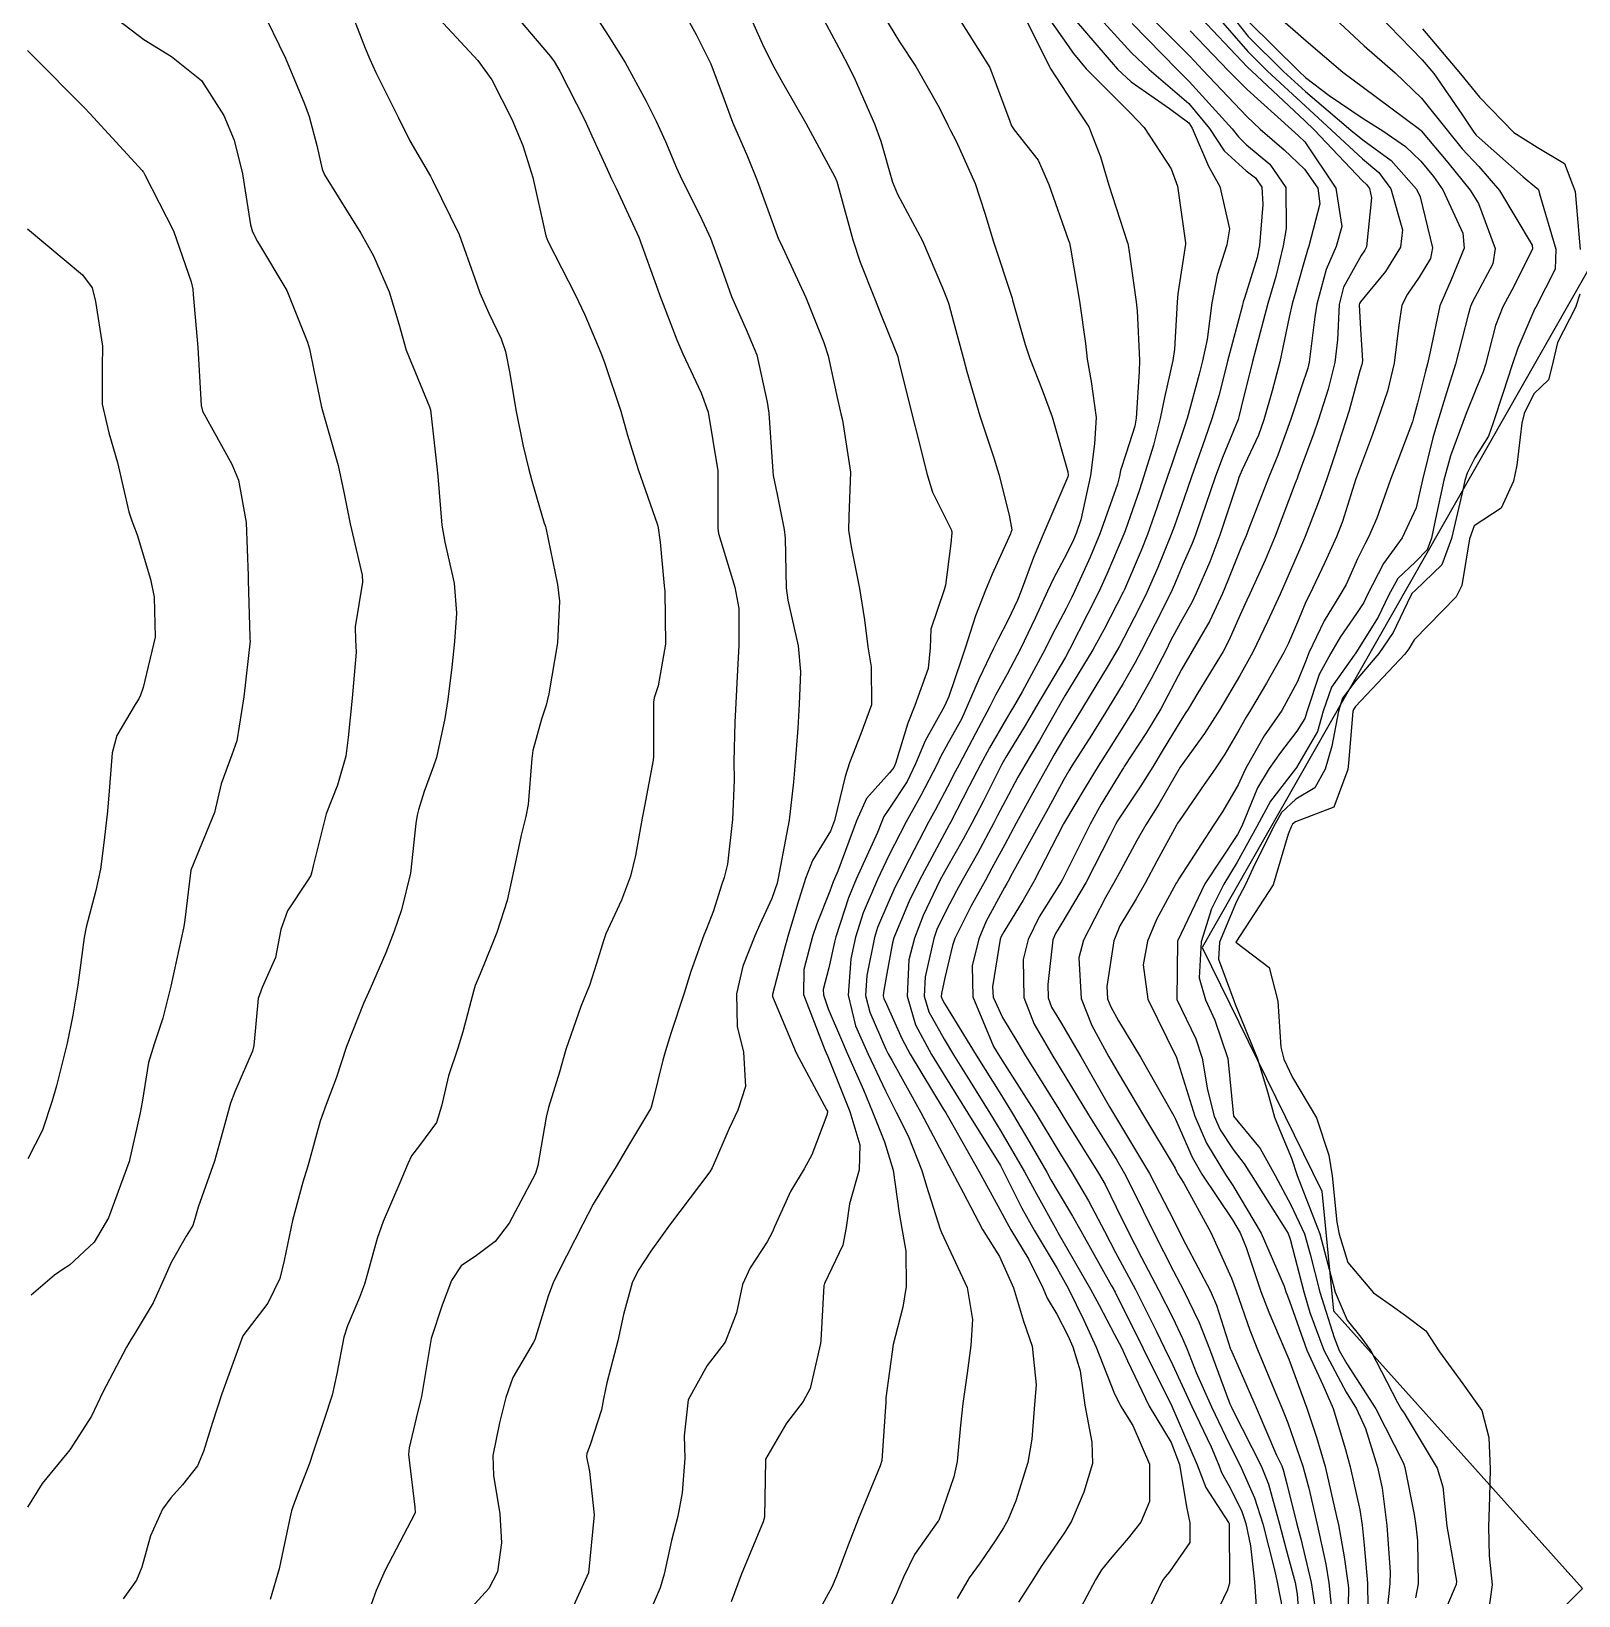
# Model space of a CAD drawing. Header units: metres. Extents: x 318500 to 325275, y 7408834 to 7428799.
# Drawn here: x 323583 to 323636.2, y 7420084 to 7420137.9 of the extents above; entities that cross this region are included whole.
import ezdxf

# ---------------------------------------------------------------- set-up
doc = ezdxf.new("R2010")
doc.units = ezdxf.units.M
doc.header["$MEASUREMENT"] = 0
for name, color, linetype in [('Curvas de Nivel 1m', 11, 'Continuous'), ('Curvas de Nivel 5m', 15, 'Continuous'), ('Edificações', 30, 'Continuous'), ('Vias Primárias', 230, 'Continuous')]:
    doc.layers.add(name, color=color, linetype=linetype)

msp = doc.modelspace()

# ---------------------------------------------------------------- linework, layer by layer
at = {"layer": 'Curvas de Nivel 1m', "flags": 128}
for points, elevation in [([(323584.98, 7420139.049), (323586.859, 7420137.598), (323587.812, 7420137.016), (323588.838, 7420136.187), (323589.615, 7420134.988), (323589.962, 7420134.133), (323590.254, 7420132.978), (323590.525, 7420131.222), (323590.596, 7420130.973), (323590.765, 7420130.65), (323591.778, 7420128.96), (323592.495, 7420127.18), (323592.555, 7420126.952), (323592.709, 7420126.217), (323592.974, 7420124.946), (323593.089, 7420124.538), (323593.552, 7420122.937), (323593.739, 7420122.022), (323593.964, 7420120.93), (323594.377, 7420119.16), (323594.385, 7420118.923), (323594.129, 7420117.385), (323594.148, 7420116.926), (323594.161, 7420116.511), (323594.03, 7420114.928), (323593.894, 7420113.575), (323593.812, 7420112.931), (323593.524, 7420111.925), (323593.129, 7420110.941), (323592.684, 7420109.149), (323592.643, 7420108.948), (323592.6, 7420108.826), (323592.475, 7420108.62), (323591.808, 7420107.608), (323591.578, 7420106.959), (323591.395, 7420106.001), (323590.931, 7420104.965), (323590.797, 7420104.585), (323590.641, 7420102.968), (323590.593, 7420102.771), (323590.39, 7420102.301), (323589.984, 7420101.368), (323589.84, 7420100.978), (323589.519, 7420099.816), (323589.289, 7420098.986), (323588.729, 7420097.399), (323588.616, 7420096.996), (323588.543, 7420096.77), (323588.311, 7420096.41), (323587.8, 7420095.503), (323587.583, 7420095.007), (323587.176, 7420094.111), (323586.527, 7420093.017), (323586.421, 7420092.856), (323586.256, 7420092.585), (323585.448, 7420091.032), (323585.059, 7420090.206), (323584.309, 7420089.049), (323584.267, 7420088.992), (323584.208, 7420088.92), (323583.362, 7420087.893), (323582.855, 7420087.07)], 758), ([(323590.876, 7420138.727), (323591.729, 7420136.961), (323592.392, 7420135.389), (323592.548, 7420134.953), (323592.81, 7420133.952), (323592.993, 7420133.138), (323593.073, 7420132.946), (323593.545, 7420132.182), (323594.326, 7420130.927), (323594.758, 7420130.15), (323595.305, 7420128.912), (323595.632, 7420127.809), (323595.891, 7420126.902), (323596.691, 7420124.952), (323596.716, 7420124.89), (323596.728, 7420124.851), (323596.942, 7420122.887), (323596.977, 7420122.567), (323597.12, 7420120.885), (323597.215, 7420120.3), (323597.534, 7420118.881), (323597.622, 7420117.852), (323597.547, 7420116.88), (323597.462, 7420115.99), (323597.324, 7420114.882), (323597.214, 7420114.22), (323596.932, 7420112.886), (323596.833, 7420112.579), (323596.512, 7420111.716), (323596.311, 7420111.085), (323596.261, 7420110.894), (323596.216, 7420110.613), (323596.032, 7420108.897), (323595.721, 7420107.641), (323595.474, 7420106.905), (323595.185, 7420106.163), (323594.645, 7420104.917), (323594.415, 7420104.413), (323593.829, 7420102.929), (323593.475, 7420101.842), (323593.134, 7420100.932), (323592.932, 7420100.364), (323592.542, 7420098.938), (323592.493, 7420098.784), (323592.333, 7420098.264), (323591.969, 7420096.945), (323591.683, 7420095.565), (323591.541, 7420094.951), (323591.131, 7420094.103), (323590.26, 7420092.97), (323589.542, 7420090.98), (323589.217, 7420089.993), (323588.916, 7420088.989), (323588.701, 7420088.494), (323588.193, 7420087.839), (323587.788, 7420087.402), (323587.502, 7420087.007), (323587.088, 7420086.094), (323586.788, 7420085.014), (323586.605, 7420084.563), (323586.143, 7420083.917)], 757), ([(323593.847, 7420138.935), (323594.476, 7420137.305), (323594.634, 7420136.923), (323594.843, 7420136.467), (323595.624, 7420134.908), (323596.018, 7420134.108), (323596.72, 7420132.891), (323596.798, 7420132.76), (323597.709, 7420130.881), (323598.253, 7420129.37), (323598.421, 7420128.873), (323598.733, 7420128.175), (323599.155, 7420127.295), (323599.304, 7420126.861), (323599.461, 7420126.106), (323599.667, 7420124.855), (323599.917, 7420123.605), (323600.099, 7420122.848), (323600.213, 7420122.404), (323600.641, 7420120.948), (323600.673, 7420120.872), (323600.681, 7420120.839), (323600.695, 7420120.784), (323601.099, 7420118.833), (323601.165, 7420118.268), (323601.095, 7420116.832), (323600.797, 7420115.071), (323600.745, 7420114.837), (323600.707, 7420114.689), (323600.55, 7420114.2), (323600.25, 7420113.128), (323600.209, 7420112.845), (323600.086, 7420111.267), (323600.011, 7420110.847), (323599.849, 7420110.205), (323599.558, 7420108.854), (323599.36, 7420107.963), (323599.013, 7420106.862), (323598.85, 7420106.458), (323598.429, 7420105.441), (323598.264, 7420105.03), (323598.211, 7420104.872), (323597.84, 7420103.441), (323597.671, 7420102.877), (323597.341, 7420101.925), (323597.1, 7420100.883), (323596.929, 7420100.317), (323596.35, 7420099.531), (323596.07, 7420099.168), (323595.942, 7420098.896), (323595.671, 7420098.238), (323595.097, 7420096.908), (323594.894, 7420096.329), (323594.504, 7420094.917), (323594.451, 7420094.754), (323594.281, 7420094.29), (323593.872, 7420093.317), (323593.742, 7420092.925), (323593.506, 7420091.668), (323593.345, 7420090.929), (323593.066, 7420090.093), (323592.675, 7420088.935), (323592.561, 7420088.58), (323592.19, 7420087.633), (323591.998, 7420087.127), (323591.943, 7420086.944), (323591.87, 7420086.637), (323591.51, 7420084.95), (323591.201, 7420083.897)], 756), ([(323599.288, 7420138.864), (323600.853, 7420137.016), (323600.982, 7420136.838), (323601.176, 7420136.504), (323602.033, 7420134.822), (323602.282, 7420134.286), (323602.803, 7420133.139), (323602.956, 7420132.808), (323603.115, 7420132.487), (323603.9, 7420130.799), (323604.55, 7420128.985), (323604.619, 7420128.791), (323604.737, 7420128.486), (323605.208, 7420127.266), (323605.408, 7420126.78), (323606.036, 7420125.434), (323606.277, 7420124.766), (323606.605, 7420122.817), (323606.612, 7420122.761), (323606.614, 7420122.716), (323606.61, 7420120.76), (323606.638, 7420120.597), (323607.199, 7420118.751), (323607.333, 7420118.015), (323607.342, 7420116.749), (323607.274, 7420115.456), (323607.232, 7420114.75), (323607.2, 7420114.101), (323607.17, 7420112.75), (323607.172, 7420112.099), (323607.125, 7420110.751), (323606.944, 7420109.212), (323606.831, 7420108.755), (323606.743, 7420108.489), (323606.463, 7420107.607), (323606.229, 7420106.988), (323606.132, 7420106.765), (323605.687, 7420105.515), (323605.455, 7420104.774), (323605.002, 7420103.377), (323604.81, 7420102.784), (323604.718, 7420102.462), (323604.374, 7420101.065), (323604.321, 7420100.84), (323604.301, 7420100.791), (323603.57, 7420099.58), (323603.111, 7420098.802), (323602.82, 7420098.32), (323602.327, 7420097.506), (323601.965, 7420096.815), (323601.406, 7420095.721), (323600.955, 7420094.83), (323600.772, 7420094.344), (323600.311, 7420092.839), (323600.259, 7420092.736), (323599.559, 7420091.534), (323599.317, 7420090.849), (323599.099, 7420089.979), (323598.868, 7420088.853), (323598.889, 7420088.163), (323599.106, 7420086.851), (323599.167, 7420085.853), (323599.028, 7420084.851), (323598.735, 7420084.271), (323598.141, 7420083.623)], 754), ([(323602.139, 7420138.821), (323602.863, 7420137.697), (323603.421, 7420136.804), (323604.15, 7420135.477), (323604.496, 7420134.793), (323604.813, 7420134.09), (323605.196, 7420133.176), (323605.376, 7420132.781), (323605.997, 7420131.556), (323606.358, 7420130.766), (323606.754, 7420129.697), (323607.086, 7420128.755), (323607.594, 7420127.612), (323607.953, 7420126.742), (323608.318, 7420125.113), (323608.368, 7420124.735), (323608.499, 7420122.896), (323608.505, 7420122.732), (323608.519, 7420122.593), (323608.652, 7420121.938), (323608.897, 7420120.727), (323608.932, 7420120.431), (323608.968, 7420118.726), (323609.028, 7420118.301), (323609.378, 7420116.722), (323609.462, 7420115.83), (323609.42, 7420114.721), (323609.373, 7420113.896), (323609.272, 7420112.723), (323609.215, 7420112.028), (323609.075, 7420110.724), (323608.973, 7420110.248), (323608.69, 7420108.728), (323608.654, 7420108.552), (323608.469, 7420108.023), (323608.064, 7420107.128), (323607.884, 7420106.738), (323607.477, 7420105.702), (323607.259, 7420104.747), (323607.283, 7420103.621), (323607.494, 7420102.744), (323607.566, 7420101.559), (323607.303, 7420100.746), (323607.004, 7420100.107), (323606.417, 7420098.759), (323606.339, 7420098.622), (323604.954, 7420096.78), (323604.683, 7420096.415), (323604.306, 7420095.89), (323603.87, 7420095.221), (323603.671, 7420094.796), (323603.37, 7420093.703), (323603.173, 7420092.801), (323602.797, 7420091.356), (323602.681, 7420090.803), (323602.612, 7420090.427), (323602.216, 7420089.223), (323602.104, 7420088.919), (323602.096, 7420088.812), (323602.202, 7420088.306), (323602.363, 7420086.807), (323602.16, 7420084.81), (323601.533, 7420083.426)], 753), ([(323605.311, 7420138.784), (323605.865, 7420137.775), (323606.379, 7420136.767), (323606.832, 7420135.532), (323607.117, 7420134.756), (323607.632, 7420133.571), (323607.972, 7420132.742), (323608.653, 7420130.851), (323608.706, 7420130.731), (323608.768, 7420130.594), (323609.64, 7420128.721), (323610.266, 7420127.173), (323610.408, 7420126.713), (323610.7, 7420125.383), (323610.848, 7420124.708), (323610.903, 7420124.49), (323611.179, 7420122.702), (323611.126, 7420121.184), (323611.11, 7420120.703), (323611.202, 7420120.131), (323611.496, 7420118.697), (323611.668, 7420117.62), (323611.773, 7420116.692), (323611.888, 7420116.005), (323611.905, 7420114.69), (323611.54, 7420113.7), (323611.148, 7420112.701), (323610.994, 7420112.231), (323610.635, 7420110.708), (323610.496, 7420110.343), (323609.871, 7420109.332), (323609.633, 7420108.718), (323609.355, 7420107.833), (323609.028, 7420106.724), (323608.903, 7420106.265), (323608.498, 7420104.729), (323608.497, 7420104.651), (323609.317, 7420102.721), (323610.371, 7420100.745), (323610.386, 7420100.71), (323610.392, 7420100.688), (323610.368, 7420100.567), (323609.852, 7420099.21), (323609.588, 7420098.718), (323609.116, 7420097.938), (323608.567, 7420096.728), (323608.494, 7420096.552), (323608.312, 7420096.207), (323607.725, 7420095.313), (323607.46, 7420094.742), (323607.261, 7420093.76), (323606.869, 7420092.751), (323606.252, 7420091.952), (323605.592, 7420090.766), (323605.461, 7420089.528), (323605.484, 7420088.767), (323605.39, 7420087.57), (323605.235, 7420086.769), (323605.015, 7420085.928), (323604.769, 7420084.774), (323604.63, 7420084.298), (323604.136, 7420083.15)], 752), ([(323607.571, 7420138.75), (323608.138, 7420137.464), (323608.5, 7420136.735), (323608.841, 7420136.121), (323609.647, 7420134.722), (323610.643, 7420132.87), (323610.713, 7420132.711), (323610.796, 7420132.422), (323611.261, 7420130.703), (323611.519, 7420129.938), (323612.007, 7420128.691), (323612.213, 7420128.166), (323612.722, 7420126.912), (323612.788, 7420126.747), (323612.809, 7420126.679), (323612.838, 7420126.558), (323613.302, 7420124.671), (323613.528, 7420123.816), (323613.809, 7420122.663), (323614.007, 7420122.013), (323614.641, 7420120.736), (323614.673, 7420120.65), (323614.671, 7420120.618), (323614.634, 7420120.25), (323614.45, 7420118.814), (323614.406, 7420118.653), (323613.952, 7420117.297), (323613.92, 7420116.66), (323613.853, 7420115.941), (323613.401, 7420114.667), (323613.156, 7420114.066), (323612.728, 7420112.677), (323612.669, 7420112.536), (323612.525, 7420112.356), (323611.731, 7420111.473), (323611.387, 7420110.697), (323610.751, 7420108.974), (323610.636, 7420108.708), (323610.589, 7420108.598), (323610.474, 7420108.277), (323610.018, 7420107.153), (323609.879, 7420106.716), (323609.572, 7420105.58), (323609.568, 7420104.719), (323610.293, 7420102.819), (323610.349, 7420102.711), (323610.398, 7420102.593), (323611.157, 7420100.698), (323611.5, 7420099.545), (323611.482, 7420098.693), (323611.149, 7420097.518), (323611.029, 7420096.699), (323610.913, 7420096.099), (323610.291, 7420094.772), (323610.271, 7420094.73), (323610.266, 7420094.71), (323610.163, 7420092.81), (323610.151, 7420092.711), (323609.797, 7420091.162), (323609.557, 7420090.717), (323608.98, 7420089.971), (323608.258, 7420088.73), (323608.251, 7420088.688), (323608.223, 7420086.73), (323608.178, 7420086.566), (323607.415, 7420084.741), (323607.073, 7420083.82)], 751), ([(323612.154, 7420138.691), (323612.863, 7420137.524), (323613.426, 7420136.671), (323614.228, 7420135.26), (323614.533, 7420134.654), (323614.627, 7420134.461), (323614.815, 7420134.104), (323615.473, 7420132.643), (323615.805, 7420131.62), (323616.104, 7420130.637), (323616.741, 7420128.691), (323616.761, 7420128.63), (323617.197, 7420127.096), (323617.35, 7420126.621), (323617.78, 7420125.538), (323618.126, 7420124.608), (323618.662, 7420122.722), (323618.669, 7420122.6), (323618.659, 7420122.542), (323617.839, 7420120.612), (323617.476, 7420119.769), (323617.058, 7420118.623), (323616.934, 7420118.296), (323616.595, 7420117.602), (323616.267, 7420116.951), (323616.109, 7420116.635), (323615.608, 7420115.601), (323615.202, 7420114.644), (323614.997, 7420114.202), (323614.541, 7420113.382), (323614.28, 7420112.907), (323614.163, 7420112.656), (323613.606, 7420111.571), (323613.103, 7420110.671), (323612.488, 7420109.489), (323612.114, 7420108.685), (323611.621, 7420107.534), (323611.356, 7420106.696), (323611.188, 7420105.95), (323611.101, 7420104.7), (323611.359, 7420103.646), (323611.776, 7420102.689), (323612.381, 7420101.402), (323612.753, 7420100.674), (323613.165, 7420099.861), (323613.642, 7420098.66), (323613.798, 7420098.122), (323614.271, 7420096.651), (323614.318, 7420096.534), (323615.194, 7420094.641), (323615.377, 7420093.541), (323615.322, 7420092.639), (323615.199, 7420091.692), (323615.044, 7420090.642), (323614.97, 7420089.901), (323614.854, 7420088.644), (323614.734, 7420088.116), (323614.234, 7420086.65), (323614.219, 7420086.621), (323614.189, 7420086.579), (323613.384, 7420085.45), (323613.003, 7420084.667), (323612.754, 7420084.068), (323612.131, 7420082.776)], 749), ([(323617.804, 7420138.616), (323618.858, 7420137.122), (323619.288, 7420136.593), (323620.827, 7420135.048), (323621.294, 7420134.565), (323622.217, 7420133.145), (323622.432, 7420132.554), (323622.718, 7420130.603), (323622.715, 7420130.551), (323622.45, 7420128.847), (323622.425, 7420128.553), (323622.339, 7420126.939), (323622.28, 7420126.554), (323621.985, 7420125.273), (323621.843, 7420124.558), (323621.607, 7420123.63), (323621.284, 7420122.564), (323621.129, 7420122.092), (323620.641, 7420120.689), (323620.594, 7420120.571), (323620.007, 7420119.191), (323619.724, 7420118.583), (323619.353, 7420117.834), (323618.722, 7420116.598), (323618.577, 7420116.337), (323617.565, 7420114.615), (323617.191, 7420113.98), (323616.534, 7420112.897), (323616.434, 7420112.728), (323616.382, 7420112.631), (323615.757, 7420111.392), (323615.371, 7420110.641), (323615.064, 7420110.074), (323614.484, 7420109.066), (323614.26, 7420108.653), (323613.68, 7420107.443), (323613.381, 7420106.666), (323613.192, 7420105.916), (323613.13, 7420104.669), (323613.419, 7420103.674), (323613.975, 7420102.656), (323614.39, 7420101.974), (323615.218, 7420100.642), (323616.343, 7420098.833), (323616.453, 7420098.628), (323617.082, 7420097.373), (323617.503, 7420096.612), (323618.3, 7420095.292), (323618.686, 7420094.594), (323619.211, 7420093.518), (323619.643, 7420092.579), (323620.247, 7420091.038), (323620.479, 7420090.568), (323620.904, 7420089.889), (323621.476, 7420088.557), (323621.479, 7420087.276), (323621.177, 7420086.56), (323620.736, 7420086.01), (323620.172, 7420085.359), (323619.826, 7420084.914), (323619.617, 7420084.578), (323619.114, 7420083.617)], 746), ([(323619.535, 7420138.59), (323620.859, 7420137.141), (323621.467, 7420136.564), (323622.833, 7420135.399), (323623.544, 7420134.539), (323624.049, 7420133.768), (323624.806, 7420133.079), (323625.124, 7420132.836), (323625.346, 7420132.512), (323625.38, 7420131.922), (323625.262, 7420130.513), (323625.182, 7420130.096), (323624.743, 7420128.697), (323624.697, 7420128.564), (323624.686, 7420128.521), (323624.677, 7420128.458), (323624.163, 7420126.528), (323623.867, 7420125.368), (323623.622, 7420124.536), (323623.373, 7420123.846), (323622.916, 7420122.546), (323622.652, 7420121.781), (323622.334, 7420120.862), (323622.217, 7420120.554), (323621.758, 7420119.424), (323621.38, 7420118.562), (323621.126, 7420118.041), (323620.586, 7420117), (323620.44, 7420116.714), (323620.36, 7420116.573), (323620.047, 7420116.05), (323619.169, 7420114.591), (323618.934, 7420114.214), (323618.545, 7420113.579), (323618.181, 7420112.96), (323617.982, 7420112.608), (323617.463, 7420111.669), (323616.888, 7420110.624), (323616.493, 7420109.893), (323616.048, 7420109.07), (323615.813, 7420108.637), (323615.337, 7420107.771), (323614.777, 7420106.647), (323614.688, 7420106.406), (323614.43, 7420105.299), (323614.313, 7420104.76), (323614.307, 7420104.652), (323614.333, 7420104.565), (323614.418, 7420104.416), (323615.508, 7420102.639), (323616.379, 7420101.242), (323616.762, 7420100.624), (323617.353, 7420099.617), (323617.94, 7420098.606), (323618.082, 7420098.348), (323618.333, 7420097.916), (323618.828, 7420097.095), (323619.113, 7420096.588), (323620.171, 7420094.693), (323620.243, 7420094.571), (323620.258, 7420094.539), (323620.289, 7420094.482), (323621.245, 7420092.56), (323622.24, 7420090.55), (323623.112, 7420088.536), (323623.417, 7420087.747), (323624.19, 7420086.551), (323624.204, 7420086.533), (323624.212, 7420086.497), (323624.223, 7420084.519), (323624.222, 7420084.456), (323624.156, 7420084.225), (323623.602, 7420083.064)], 744), ([(323621.321, 7420138.566), (323622.857, 7420137.023), (323623.312, 7420136.543), (323624.826, 7420134.946), (323625.285, 7420134.513), (323626.108, 7420133.796), (323626.806, 7420133.133), (323627.264, 7420132.485), (323627.334, 7420131.942), (323626.957, 7420130.488), (323626.912, 7420130.345), (323626.76, 7420129.833), (323626.468, 7420128.77), (323626.388, 7420128.495), (323626.282, 7420128.043), (323625.962, 7420126.501), (323625.7, 7420125.51), (323625.414, 7420124.509), (323625.22, 7420123.973), (323624.664, 7420122.783), (323624.581, 7420122.601), (323624.554, 7420122.522), (323624.499, 7420122.363), (323623.898, 7420120.531), (323623.549, 7420119.613), (323623.083, 7420118.543), (323622.928, 7420118.223), (323622.596, 7420117.635), (323622.213, 7420116.926), (323622.033, 7420116.555), (323621.536, 7420115.595), (323620.953, 7420114.566), (323620.802, 7420114.322), (323620.55, 7420113.927), (323620.023, 7420113.093), (323619.702, 7420112.582), (323619.258, 7420111.85), (323618.51, 7420110.6), (323618.5, 7420110.58), (323617.494, 7420108.615), (323617.121, 7420107.97), (323616.454, 7420106.882), (323616.364, 7420106.719), (323616.331, 7420106.631), (323616.073, 7420104.986), (323616.096, 7420104.633), (323616.413, 7420103.929), (323616.903, 7420103.121), (323617.211, 7420102.618), (323618.372, 7420100.743), (323618.459, 7420100.599), (323618.62, 7420100.342), (323619.716, 7420098.579), (323619.944, 7420098.183), (323620.328, 7420097.404), (323620.736, 7420096.566), (323621.202, 7420095.665), (323621.789, 7420094.555), (323622.28, 7420093.589), (323622.615, 7420092.886), (323622.755, 7420092.543), (323623.078, 7420091.717), (323623.609, 7420090.529), (323624.221, 7420089.252), (323624.594, 7420088.514), (323625.089, 7420087.397), (323625.374, 7420086.502), (323625.784, 7420084.877), (323625.868, 7420084.494), (323626.139, 7420083.079)], 742), ([(323623.671, 7420138.538), (323624.86, 7420137.182), (323625.539, 7420136.51), (323626.832, 7420135.314), (323627.738, 7420134.481), (323628.81, 7420133.495), (323629.363, 7420133.019), (323629.784, 7420132.455), (323630.177, 7420131.051), (323630.111, 7420130.45), (323629.602, 7420129.612), (323628.742, 7420128.57), (323628.702, 7420128.509), (323628.694, 7420128.47), (323628.732, 7420127.627), (323628.802, 7420126.55), (323628.796, 7420126.469), (323628.781, 7420126.407), (323628.716, 7420126.194), (323628.341, 7420124.828), (323628.236, 7420124.475), (323627.854, 7420123.296), (323627.578, 7420122.481), (323627.337, 7420121.799), (323626.831, 7420120.488), (323626.774, 7420120.353), (323626.633, 7420120.034), (323626.164, 7420118.949), (323625.967, 7420118.5), (323625.538, 7420117.564), (323625.027, 7420116.513), (323624.572, 7420115.686), (323623.89, 7420114.53), (323623.372, 7420113.713), (323622.53, 7420112.55), (323621.793, 7420111.275), (323621.351, 7420110.561), (323621.032, 7420110.027), (323620.484, 7420109.004), (323620.247, 7420108.573), (323619.956, 7420108.061), (323619.197, 7420106.589), (323619.042, 7420105.99), (323619.121, 7420104.589), (323619.483, 7420103.656), (323620.079, 7420102.575), (323620.392, 7420102.024), (323621.272, 7420100.561), (323622.352, 7420098.74), (323622.419, 7420098.617), (323622.454, 7420098.548), (323622.657, 7420098.233), (323623.582, 7420096.531), (323624.297, 7420094.963), (323624.461, 7420094.517), (323624.93, 7420093.164), (323625.189, 7420092.506), (323625.866, 7420090.876), (323626.028, 7420090.493), (323626.232, 7420089.978), (323626.746, 7420088.485), (323626.956, 7420087.729), (323627.242, 7420086.479), (323627.538, 7420085.108), (323627.646, 7420084.475), (323627.821, 7420082.786)], 739), ([(323624.216, 7420138.53), (323624.868, 7420137.707), (323626.089, 7420136.501), (323626.84, 7420135.815), (323628.399, 7420134.474), (323628.817, 7420134.148), (323629.788, 7420133.434), (323630.666, 7420132.442), (323630.796, 7420132.187), (323631.219, 7420130.433), (323631.143, 7420130.056), (323630.755, 7420129.419), (323630.355, 7420128.837), (323630.155, 7420128.449), (323630.052, 7420127.769), (323629.899, 7420126.452), (323629.663, 7420125.498), (323629.31, 7420124.461), (323629.144, 7420124.002), (323628.664, 7420122.72), (323628.6, 7420122.531), (323628.58, 7420122.471), (323628.119, 7420121.001), (323627.915, 7420120.477), (323627.513, 7420119.595), (323626.98, 7420118.486), (323626.858, 7420118.236), (323626.597, 7420117.624), (323626.258, 7420116.822), (323626.093, 7420116.497), (323625.505, 7420115.442), (323624.953, 7420114.514), (323624.804, 7420114.268), (323624.55, 7420113.821), (323624.068, 7420112.996), (323623.758, 7420112.532), (323623.257, 7420111.801), (323622.502, 7420110.715), (323622.435, 7420110.617), (323622.4, 7420110.551), (323621.727, 7420109.319), (323621.319, 7420108.562), (323621.015, 7420108.022), (323620.458, 7420107.088), (323620.249, 7420106.573), (323620.006, 7420104.996), (323620.027, 7420104.576), (323620.137, 7420104.294), (323620.412, 7420103.817), (323621.161, 7420102.562), (323622.219, 7420100.705), (323622.309, 7420100.551), (323622.369, 7420100.427), (323622.942, 7420099.127), (323623.275, 7420098.536), (323624.327, 7420096.972), (323624.593, 7420096.516), (323624.805, 7420096.02), (323625.311, 7420094.505), (323625.577, 7420093.794), (323626.134, 7420092.492), (323626.265, 7420092.173), (323626.888, 7420090.484), (323627.224, 7420089.481), (323627.518, 7420088.477), (323627.916, 7420086.75), (323627.974, 7420086.472), (323628.173, 7420085.36), (323628.306, 7420084.468), (323628.321, 7420084.304), (323628.291, 7420082.468)], 738), ([(323625.781, 7420138.506), (323626.866, 7420137.559), (323628.127, 7420136.477), (323628.842, 7420135.943), (323630.718, 7420134.545), (323630.82, 7420134.461), (323630.841, 7420134.44), (323631.747, 7420133.364), (323632.506, 7420132.414), (323632.793, 7420131.958), (323633.369, 7420130.404), (323633.292, 7420129.875), (323632.747, 7420128.865), (323632.586, 7420128.569), (323632.518, 7420128.413), (323632.445, 7420128.122), (323632.007, 7420126.421), (323631.697, 7420125.433), (323631.39, 7420124.429), (323631.232, 7420123.882), (323630.869, 7420122.437), (323630.65, 7420121.474), (323630.17, 7420120.447), (323629.523, 7420119.561), (323628.97, 7420118.465), (323628.856, 7420118.217), (323628.6, 7420117.835), (323628.042, 7420117.022), (323627.71, 7420116.479), (323627.319, 7420115.737), (323626.903, 7420114.487), (323626.821, 7420114.223), (323626.549, 7420113.787), (323625.98, 7420113.057), (323625.589, 7420112.504), (323625.196, 7420111.834), (323624.649, 7420110.518), (323624.497, 7420110.236), (323623.374, 7420108.537), (323622.45, 7420106.58), (323622.443, 7420106.557), (323622.42, 7420104.55), (323623.065, 7420103.195), (323623.281, 7420102.537), (323623.472, 7420101.446), (323623.701, 7420100.53), (323623.905, 7420100.067), (323624.359, 7420099.393), (323624.73, 7420098.89), (323624.97, 7420098.511), (323626.131, 7420096.684), (323626.251, 7420096.491), (323626.317, 7420096.302), (323626.787, 7420094.485), (323626.99, 7420093.776), (323627.479, 7420092.478), (323628.248, 7420091.036), (323628.595, 7420090.465), (323628.904, 7420089.785), (323629.32, 7420088.453), (323629.479, 7420087.727), (323629.644, 7420086.448), (323629.757, 7420084.855), (323629.747, 7420084.446), (323629.599, 7420082.987)], 736), ([(323614.876, 7420138.384), (323615.975, 7420136.639), (323616.665, 7420134.789), (323616.728, 7420134.631), (323616.819, 7420134.492), (323617.636, 7420133.446), (323618.014, 7420132.612), (323618.688, 7420130.685), (323618.715, 7420130.601), (323618.766, 7420130.351), (323619.066, 7420128.595), (323619.27, 7420127.137), (323619.333, 7420126.591), (323619.47, 7420125.827), (323619.639, 7420124.586), (323619.585, 7420123.678), (323619.442, 7420122.588), (323619.113, 7420121.061), (323618.953, 7420120.595), (323618.862, 7420120.371), (323618.63, 7420119.906), (323618.174, 7420119.049), (323617.968, 7420118.61), (323617.535, 7420117.677), (323617.032, 7420116.623), (323616.571, 7420115.751), (323616.173, 7420115.025), (323615.976, 7420114.636), (323615.483, 7420113.704), (323614.92, 7420112.646), (323614.787, 7420112.387), (323614.518, 7420111.868), (323614.093, 7420111.069), (323613.869, 7420110.659), (323613.215, 7420109.397), (323612.842, 7420108.675), (323612.721, 7420108.431), (323612.468, 7420107.852), (323612.113, 7420107.027), (323612.009, 7420106.687), (323611.748, 7420105.373), (323611.703, 7420104.691), (323611.846, 7420104.12), (323612.402, 7420102.844), (323612.453, 7420102.732), (323612.481, 7420102.679), (323612.605, 7420102.469), (323613.599, 7420100.662), (323614.349, 7420099.247), (323614.675, 7420098.647), (323615.064, 7420097.912), (323615.726, 7420096.636), (323616.306, 7420095.707), (323616.788, 7420094.623), (323617.135, 7420093.474), (323617.436, 7420092.613), (323617.577, 7420091.283), (323617.514, 7420090.611), (323617.421, 7420089.413), (323617.281, 7420088.614), (323616.87, 7420087.293), (323616.599, 7420086.624), (323616.452, 7420086.36), (323616.18, 7420085.946), (323615.641, 7420085.162), (323615.272, 7420084.639), (323614.858, 7420083.934)], 748), ([(323617.227, 7420138.273), (323618.049, 7420136.612), (323618.832, 7420135.419), (323619.38, 7420134.592), (323619.786, 7420133.562), (323620.075, 7420132.581), (323620.708, 7420130.634), (323620.729, 7420130.571), (323620.767, 7420130.372), (323621.018, 7420128.567), (323621.048, 7420128.255), (323621.128, 7420126.566), (323621.114, 7420126.166), (323621.017, 7420124.567), (323620.968, 7420124.285), (323620.672, 7420123.355), (323620.476, 7420122.759), (323620.439, 7420122.573), (323620.372, 7420122.289), (323619.76, 7420120.583), (323619.432, 7420119.784), (323618.896, 7420118.596), (323618.801, 7420118.403), (323618.601, 7420118.012), (323618.116, 7420117.079), (323617.878, 7420116.611), (323617.087, 7420115.144), (323616.793, 7420114.627), (323616.705, 7420114.481), (323616.554, 7420114.226), (323615.961, 7420113.214), (323615.652, 7420112.639), (323615.271, 7420111.89), (323614.626, 7420110.649), (323614.583, 7420110.565), (323614.498, 7420110.416), (323613.558, 7420108.664), (323613.203, 7420107.935), (323612.675, 7420106.677), (323612.625, 7420106.499), (323612.432, 7420105.451), (323612.312, 7420104.791), (323612.306, 7420104.682), (323612.328, 7420104.591), (323612.417, 7420104.386), (323612.943, 7420103.21), (323613.23, 7420102.668), (323614.372, 7420100.793), (323614.46, 7420100.649), (323614.599, 7420100.415), (323615.596, 7420098.637), (323616.327, 7420097.327), (323616.567, 7420096.871), (323616.705, 7420096.624), (323617.319, 7420095.6), (323617.813, 7420094.607), (323617.956, 7420094.275), (323618.281, 7420093.716), (323618.667, 7420092.987), (323618.84, 7420092.591), (323619.082, 7420091.763), (323619.251, 7420090.585), (323619.491, 7420089.311), (323619.506, 7420088.581), (323619.208, 7420087.593), (323618.791, 7420086.591), (323618.565, 7420086.214), (323618.176, 7420085.666), (323617.742, 7420085.03), (323617.479, 7420084.61), (323616.964, 7420083.802)], 747), ([(323620.874, 7420138.149), (323622.441, 7420136.554), (323622.844, 7420136.157), (323624.317, 7420134.528), (323624.54, 7420134.247), (323624.815, 7420133.975), (323625.613, 7420133.313), (323626.17, 7420132.499), (323626.183, 7420131.094), (323626.07, 7420130.5), (323625.821, 7420129.437), (323625.552, 7420128.508), (323625.118, 7420126.908), (323625.02, 7420126.515), (323624.962, 7420126.271), (323624.701, 7420125.225), (323624.564, 7420124.65), (323624.524, 7420124.522), (323623.986, 7420123.214), (323623.733, 7420122.534), (323623.263, 7420121.158), (323623.052, 7420120.544), (323622.937, 7420120.244), (323622.625, 7420119.525), (323622.332, 7420118.835), (323622.205, 7420118.554), (323621.668, 7420117.485), (323621.201, 7420116.564), (323620.985, 7420116.157), (323620.569, 7420115.435), (323620.05, 7420114.578), (323619.477, 7420113.655), (323618.803, 7420112.596), (323618.697, 7420112.428), (323618.523, 7420112.12), (323617.984, 7420111.132), (323617.7, 7420110.612), (323616.745, 7420108.889), (323616.605, 7420108.628), (323616.559, 7420108.549), (323616.477, 7420108.406), (323615.852, 7420107.244), (323615.599, 7420106.639), (323615.371, 7420105.706), (323615.392, 7420104.64), (323616.101, 7420102.935), (323616.285, 7420102.631), (323616.397, 7420102.45), (323617.577, 7420100.612), (323618.351, 7420099.316), (323618.796, 7420098.593), (323619.369, 7420097.623), (323619.921, 7420096.576), (323620.309, 7420095.843), (323620.997, 7420094.563), (323621.712, 7420093.119), (323621.987, 7420092.553), (323622.261, 7420091.982), (323622.931, 7420090.54), (323623.599, 7420089.15), (323623.86, 7420088.525), (323623.957, 7420088.273), (323624.203, 7420087.82), (323624.64, 7420086.959), (323624.789, 7420086.511), (323624.945, 7420085.742), (323625.093, 7420084.506), (323625.161, 7420083.489)], 743), ([(323624.876, 7420138.224), (323626.629, 7420136.493), (323626.847, 7420136.296), (323627.653, 7420135.667), (323628.826, 7420134.878), (323629.5, 7420134.46), (323630.288, 7420133.921), (323630.81, 7420133.416), (323631.251, 7420132.88), (323631.568, 7420132.428), (323632.262, 7420130.934), (323632.307, 7420130.417), (323631.854, 7420129.323), (323631.468, 7420128.429), (323631.132, 7420126.842), (323631.038, 7420126.435), (323630.971, 7420126.181), (323630.7, 7420125.082), (323630.563, 7420124.571), (323630.521, 7420124.443), (323630.016, 7420123.104), (323629.773, 7420122.453), (323629.304, 7420121.118), (323629.014, 7420120.464), (323628.881, 7420120.222), (323628.629, 7420119.717), (323628.246, 7420118.843), (323628.028, 7420118.476), (323627.486, 7420117.591), (323626.958, 7420116.486), (323626.85, 7420116.214), (323626.57, 7420115.496), (323626.032, 7420114.498), (323625.426, 7420113.627), (323624.79, 7420112.516), (323624.705, 7420112.34), (323624.521, 7420111.945), (323623.999, 7420111.036), (323623.664, 7420110.533), (323622.482, 7420108.71), (323622.424, 7420108.608), (323622.391, 7420108.551), (323621.718, 7420107.3), (323621.4, 7420106.561), (323621.252, 7420105.748), (323621.415, 7420104.56), (323622.4, 7420102.55), (323623.036, 7420100.54), (323623.438, 7420099.611), (323624.092, 7420098.524), (323624.345, 7420098.154), (323625.312, 7420096.505), (323626.104, 7420094.681), (323626.17, 7420094.492), (323626.203, 7420094.405), (323626.287, 7420094.162), (323626.891, 7420092.484), (323627.445, 7420091.286), (323627.792, 7420090.474), (323628.219, 7420089.058), (323628.377, 7420088.467), (323628.718, 7420086.985), (323628.793, 7420086.461), (323628.867, 7420085.773), (323628.981, 7420084.458), (323628.984, 7420083.621)], 737), ([(323629.347, 7420138.463), (323630.857, 7420136.901), (323631.257, 7420136.434), (323632.22, 7420135.028), (323632.64, 7420134.413), (323632.718, 7420134.311), (323632.818, 7420134.21), (323634.333, 7420132.867), (323634.801, 7420132.487), (323634.855, 7420132.443), (323634.876, 7420132.389), (323634.9, 7420132.287), (323635.455, 7420130.38), (323635.442, 7420129.698), (323634.77, 7420128.39), (323634.739, 7420128.334), (323634.148, 7420126.973), (323633.959, 7420126.398), (323633.653, 7420125.453), (323633.305, 7420124.404), (323633.139, 7420123.949), (323632.672, 7420123.203), (323632.407, 7420122.671), (323632.331, 7420122.415), (323632.231, 7420121.992), (323631.868, 7420120.422), (323631.538, 7420119.514), (323630.613, 7420118.629), (323630.512, 7420118.541), (323630.457, 7420118.442), (323629.859, 7420117.183), (323629.373, 7420116.458), (323628.571, 7420115.538), (323628.117, 7420114.922), (323627.976, 7420114.476), (323627.75, 7420113.269), (323627.516, 7420112.48), (323627.168, 7420111.839), (323626.514, 7420111.443), (323626.018, 7420110.986), (323625.743, 7420110.501), (323625.036, 7420109.062), (323624.775, 7420108.516), (323624.471, 7420107.92), (323623.882, 7420106.529), (323623.852, 7420105.94), (323624.372, 7420104.521), (323624.39, 7420104.481), (323624.428, 7420104.396), (323625.196, 7420102.508), (323625.55, 7420101.335), (323625.773, 7420100.499), (323625.951, 7420100.082), (323626.356, 7420099.091), (323626.554, 7420098.488), (323626.69, 7420098.141), (323627.336, 7420096.48), (323627.719, 7420095.056), (323627.866, 7420094.474), (323628.28, 7420093.514), (323628.745, 7420092.933), (323629.096, 7420092.458), (323630.01, 7420090.677), (323630.153, 7420090.441), (323630.238, 7420090.31), (323631.375, 7420088.423), (323631.565, 7420087.781), (323631.708, 7420086.417), (323632.043, 7420084.531), (323632.031, 7420084.412), (323631.47, 7420083.09)], 734), ([(323630.873, 7420137.966), (323632.181, 7420136.42), (323632.838, 7420135.619), (323634.013, 7420134.398), (323634.815, 7420133.888), (323635.764, 7420133.33), (323636.129, 7420132.37), (323636.247, 7420130.899), (323636.299, 7420130.367)], 733), ([(323622.87, 7420137.902), (323624.181, 7420136.53), (323624.84, 7420135.873), (323626.36, 7420134.497), (323626.607, 7420134.282), (323626.816, 7420134.073), (323627.886, 7420132.479), (323628.097, 7420131.16), (323627.897, 7420130.479), (323627.559, 7420129.681), (323627.229, 7420128.485), (323627.168, 7420128.053), (323626.972, 7420126.487), (323626.921, 7420126.284), (323626.707, 7420125.637), (323626.416, 7420124.772), (323626.327, 7420124.495), (323625.888, 7420123.285), (323625.57, 7420122.506), (323624.893, 7420120.767), (323624.798, 7420120.518), (323624.751, 7420120.406), (323624.634, 7420120.128), (323624.17, 7420118.974), (323623.989, 7420118.529), (323623.545, 7420117.587), (323622.939, 7420116.545), (323622.574, 7420115.908), (323622.106, 7420115.013), (323621.858, 7420114.557), (323621.365, 7420113.745), (323620.597, 7420112.569), (323620.573, 7420112.526), (323620.528, 7420112.462), (323619.814, 7420111.277), (323619.428, 7420110.586), (323618.481, 7420108.68), (323618.437, 7420108.601), (323617.678, 7420107.395), (323617.297, 7420106.617), (323617.128, 7420105.932), (323617.146, 7420104.619), (323617.498, 7420103.701), (323618.144, 7420102.604), (323618.394, 7420102.188), (323619.37, 7420100.585), (323620.347, 7420099.017), (323620.612, 7420098.567), (323620.904, 7420097.995), (323621.611, 7420096.557), (323622.3, 7420095.204), (323622.649, 7420094.545), (323623.181, 7420093.438), (323623.534, 7420092.531), (323624.242, 7420090.637), (323624.291, 7420090.519), (323624.337, 7420090.42), (323625.312, 7420088.503), (323625.567, 7420087.863), (323625.943, 7420086.494), (323626.177, 7420085.622), (323626.482, 7420084.487), (323626.558, 7420084.082), (323626.67, 7420082.485)], 741), ([(323582.852, 7420137.219), (323582.989, 7420137.078), (323584.823, 7420135.232), (323584.999, 7420135.048), (323586.801, 7420133.084), (323586.825, 7420133.054), (323586.841, 7420133.029), (323586.889, 7420132.939), (323587.882, 7420131.013), (323588.488, 7420129.26), (323588.542, 7420129.003), (323588.56, 7420128.824), (323588.72, 7420127), (323588.828, 7420124.998), (323588.882, 7420124.802), (323589.882, 7420122.982), (323590.112, 7420122.435), (323590.378, 7420120.974), (323590.449, 7420119.136), (323590.45, 7420118.972), (323590.511, 7420117.041), (323590.51, 7420116.971), (323590.512, 7420116.904), (323590.296, 7420114.974), (323590.064, 7420113.451), (323589.888, 7420112.98), (323589.524, 7420111.975), (323589.289, 7420110.988), (323588.48, 7420109), (323588.253, 7420107.203), (323588.221, 7420107.003), (323587.901, 7420105.535), (323587.782, 7420105.006), (323587.514, 7420103.904), (323587.21, 7420103.012), (323587.018, 7420102.386), (323586.797, 7420101.016), (323586.735, 7420100.646), (323586.369, 7420099.02), (323586.362, 7420098.998), (323586.339, 7420098.936), (323585.637, 7420097.03), (323585.143, 7420096.202), (323584.295, 7420095.409), (323584.079, 7420095.268), (323583.788, 7420095.058), (323582.974, 7420094.376)], 759), ([(323636.285, 7420128.829), (323636.139, 7420128.369), (323635.519, 7420127.169), (323635.33, 7420126.381), (323635.206, 7420125.889), (323634.705, 7420125.399), (323634.365, 7420124.723), (323634.294, 7420124.394), (323634.116, 7420122.947), (323634.003, 7420122.397), (323633.582, 7420121.47), (323632.644, 7420120.852), (323632.49, 7420120.412), (323632.223, 7420118.809), (323632.029, 7420118.419), (323630.587, 7420116.931), (323630.397, 7420116.628), (323630.267, 7420116.445), (323628.562, 7420114.636), (323628.491, 7420114.54), (323628.47, 7420114.471), (323628.323, 7420112.682), (323628.306, 7420112.472), (323627.824, 7420111.17), (323626.503, 7420110.665), (323626.401, 7420110.592), (323626.346, 7420110.492), (323626.252, 7420110.248), (323625.733, 7420108.501), (323624.45, 7420106.52), (323625.596, 7420105.658), (323625.891, 7420104.498), (323625.99, 7420102.912), (323626.102, 7420102.494), (323626.391, 7420101.869), (323627.223, 7420100.481), (323627.641, 7420099.194), (323627.756, 7420098.476), (323627.918, 7420096.882), (323628.001, 7420096.473), (323628.305, 7420095.501), (323629.18, 7420094.457), (323629.834, 7420093.995), (323630.282, 7420093.672), (323630.991, 7420093.143), (323631.46, 7420092.422), (323632.254, 7420091.325), (323632.915, 7420090.403), (323633.157, 7420089.47), (323633.197, 7420088.4), (323633.182, 7420087.418), (323633.137, 7420086.401), (323633.171, 7420085.404), (323633.271, 7420084.399), (323633.134, 7420083.411)], 733)]:
    msp.add_lwpolyline(points, dxfattribs=dict(at, elevation=elevation))
at = {"layer": 'Curvas de Nivel 5m', "flags": 128}
for points, elevation in [([(323610.019, 7420138.719), (323610.857, 7420137.158), (323611.1, 7420136.706), (323611.337, 7420136.208), (323612.003, 7420134.692), (323612.225, 7420134.1), (323612.629, 7420132.683), (323612.794, 7420132.273), (323613.659, 7420130.667), (323614.354, 7420129.048), (323614.511, 7420128.653), (323614.569, 7420128.484), (323614.732, 7420127.88), (323615.056, 7420126.647), (323615.187, 7420126.171), (323615.636, 7420124.641), (323616.11, 7420123.194), (323616.285, 7420122.634), (323616.646, 7420121.22), (323616.73, 7420120.718), (323616.706, 7420120.629), (323616.688, 7420120.58), (323616.637, 7420120.457), (323616.06, 7420119.194), (323615.833, 7420118.638), (323615.484, 7420117.754), (323615.125, 7420116.645), (323614.99, 7420116.232), (323614.563, 7420114.983), (323614.412, 7420114.652), (323613.747, 7420113.456), (323613.419, 7420112.667), (323613.135, 7420112.057), (323612.506, 7420111.102), (323612.334, 7420110.851), (323612.257, 7420110.684), (323612.111, 7420110.3), (323611.374, 7420108.697), (323611.114, 7420108.057), (323610.677, 7420106.707), (323610.632, 7420106.522), (323610.434, 7420105.637), (323610.243, 7420104.891), (323610.247, 7420104.712), (323610.415, 7420104.235), (323610.869, 7420103.168), (323611.07, 7420102.7), (323611.634, 7420101.438), (323611.943, 7420100.686), (323612.355, 7420099.652), (323612.647, 7420098.675), (323612.853, 7420097.2), (323612.949, 7420096.671), (323613.089, 7420095.888), (323613.095, 7420094.668), (323612.983, 7420093.965), (323612.654, 7420092.674), (323612.403, 7420090.839), (323612.396, 7420090.678), (323612.387, 7420090.528), (323612.258, 7420088.679), (323612.208, 7420088.495), (323611.461, 7420086.691), (323611.105, 7420085.762), (323610.705, 7420084.695), (323610.534, 7420084.316), (323610.144, 7420083.611)], 750), ([(323623.051, 7420138.547), (323624.852, 7420136.649), (323624.985, 7420136.518), (323626.825, 7420134.797), (323627.14, 7420134.487), (323628.803, 7420132.736), (323628.94, 7420132.607), (323629.042, 7420132.466), (323629.11, 7420132.151), (323628.948, 7420130.467), (323628.891, 7420130.345), (323628.765, 7420130.166), (323628.147, 7420129.078), (323627.997, 7420128.477), (323627.944, 7420127.262), (323627.858, 7420126.479), (323627.622, 7420125.565), (323627.282, 7420124.484), (323627.126, 7420124.043), (323626.664, 7420122.781), (323626.583, 7420122.57), (323626.554, 7420122.492), (323626.486, 7420122.321), (323625.798, 7420120.503), (323625.454, 7420119.681), (323624.922, 7420118.515), (323624.823, 7420118.3), (323624.599, 7420117.791), (323624.204, 7420116.907), (323624.004, 7420116.529), (323623.139, 7420115.114), (323622.801, 7420114.546), (323622.705, 7420114.4), (323622.554, 7420114.159), (323621.942, 7420113.153), (323621.583, 7420112.559), (323621.175, 7420111.908), (323620.505, 7420110.91), (323620.372, 7420110.702), (323620.3, 7420110.573), (323620.111, 7420110.191), (323619.294, 7420108.588), (323618.459, 7420107.178), (323618.233, 7420106.823), (323618.149, 7420106.605), (323617.969, 7420105.064), (323617.984, 7420104.607), (323618.104, 7420104.292), (323618.412, 7420103.779), (323618.851, 7420103.04), (323619.109, 7420102.589), (323620.095, 7420100.854), (323620.264, 7420100.572), (323620.367, 7420100.403), (323621.475, 7420098.559), (323622.326, 7420096.922), (323622.509, 7420096.547), (323622.714, 7420096.144), (323623.563, 7420094.531), (323623.783, 7420094.025), (323624.263, 7420092.52), (323624.27, 7420092.5), (323625.144, 7420090.506), (323625.847, 7420088.864), (323626.025, 7420088.493), (323626.074, 7420088.357), (323626.204, 7420087.877), (323626.546, 7420086.486), (323626.679, 7420085.988), (323627.033, 7420084.481), (323627.198, 7420083.425)], 740), ([(323627.682, 7420138.482), (323628.864, 7420137.385), (323629.934, 7420136.454), (323630.837, 7420135.585), (323631.768, 7420134.426), (323632.233, 7420133.838), (323632.808, 7420133.227), (323633.525, 7420132.403), (323634.648, 7420130.515), (323634.655, 7420130.391), (323634.023, 7420129.125), (323633.641, 7420128.401), (323633.386, 7420127.751), (323633.041, 7420126.407), (323632.964, 7420126.16), (323632.707, 7420125.545), (323632.379, 7420124.73), (323632.259, 7420124.416), (323631.833, 7420123.262), (323631.604, 7420122.426), (323631.318, 7420121.101), (323631.182, 7420120.432), (323631.036, 7420120.032), (323630.628, 7420119.622), (323630.025, 7420119.043), (323629.7, 7420118.454), (323629.346, 7420117.712), (323628.58, 7420116.489), (323627.741, 7420115.305), (323627.451, 7420114.481), (323627.254, 7420113.778), (323626.531, 7420112.533), (323626.513, 7420112.508), (323626.498, 7420112.49), (323625.633, 7420111.384), (323625.163, 7420110.51), (323624.488, 7420109.28), (323624.031, 7420108.527), (323623.611, 7420107.676), (323623.252, 7420106.538), (323623.187, 7420105.295), (323623.403, 7420104.535), (323623.728, 7420103.839), (323624.166, 7420102.524), (323624.36, 7420100.53), (323625.281, 7420099.428), (323625.799, 7420098.498), (323626.335, 7420097.482), (323626.806, 7420096.485), (323627.005, 7420095.788), (323627.34, 7420094.48), (323627.83, 7420092.919), (323628, 7420092.473), (323628.263, 7420092.014), (323629.267, 7420090.455), (323630.212, 7420088.589), (323630.266, 7420088.439), (323630.58, 7420086.82), (323630.64, 7420086.433), (323630.699, 7420085.915), (323630.718, 7420084.432), (323630.626, 7420083.96)], 735), ([(323596.874, 7420138.474), (323598.357, 7420136.875), (323598.84, 7420136.211), (323599.529, 7420134.859), (323599.904, 7420133.946), (323600.243, 7420132.848), (323600.672, 7420130.941), (323600.695, 7420130.841), (323600.767, 7420130.654), (323601.708, 7420128.825), (323602.035, 7420128.122), (323602.584, 7420126.812), (323602.715, 7420126.481), (323603.279, 7420124.804), (323603.505, 7420123.975), (323603.871, 7420122.798), (323604.542, 7420120.89), (323604.565, 7420120.791), (323604.633, 7420120.29), (323604.771, 7420118.788), (323604.791, 7420118.603), (323604.813, 7420116.787), (323604.566, 7420115.348), (323604.421, 7420114.932), (323604.395, 7420114.792), (323604.406, 7420112.917), (323604.393, 7420112.791), (323604.091, 7420111.209), (323604.015, 7420110.795), (323603.777, 7420109.507), (323603.612, 7420108.799), (323603.297, 7420107.972), (323602.764, 7420106.807), (323602.677, 7420106.577), (323602.435, 7420105.796), (323602.199, 7420105.037), (323602.111, 7420104.815), (323601.905, 7420104.308), (323601.386, 7420102.825), (323601.164, 7420102.053), (323600.791, 7420100.834), (323600.704, 7420100.496), (323600.425, 7420098.839), (323600.337, 7420098.56), (323599.427, 7420096.853), (323598.947, 7420096.224), (323598.303, 7420095.739), (323597.777, 7420095.388), (323597.449, 7420094.873), (323597.124, 7420094.03), (323596.745, 7420092.883), (323596.449, 7420091.093), (323596.411, 7420090.887), (323596.375, 7420090.751), (323596.229, 7420090.142), (323595.986, 7420089.121), (323595.972, 7420088.894), (323596.183, 7420087.078), (323596.195, 7420086.89), (323596.179, 7420086.83), (323595.167, 7420084.905), (323594.849, 7420084.21), (323594.396, 7420082.916)], 755), ([(323618.876, 7420138.309), (323620.375, 7420136.577), (323620.844, 7420136.144), (323622.163, 7420135.223), (323622.823, 7420134.731), (323622.948, 7420134.548), (323623.507, 7420133.239), (323623.898, 7420132.534), (323624.225, 7420131.082), (323624.136, 7420130.53), (323623.8, 7420129.489), (323623.614, 7420128.537), (323623.458, 7420127.269), (323623.303, 7420126.541), (323623.183, 7420126.073), (323622.768, 7420124.549), (323622.747, 7420124.491), (323622.686, 7420124.311), (323622.238, 7420122.983), (323622.097, 7420122.556), (323621.731, 7420121.477), (323621.403, 7420120.562), (323621.183, 7420120.013), (323620.612, 7420118.671), (323620.582, 7420118.599), (323620.567, 7420118.571), (323619.896, 7420117.274), (323619.518, 7420116.586), (323618.564, 7420115.004), (323618.327, 7420114.603), (323617.682, 7420113.473), (323617.183, 7420112.62), (323616.944, 7420112.203), (323616.512, 7420111.398), (323616.245, 7420110.891), (323616.116, 7420110.634), (323615.553, 7420109.576), (323615.026, 7420108.645), (323614.828, 7420108.293), (323614.464, 7420107.597), (323614.15, 7420106.959), (323614.045, 7420106.656), (323613.755, 7420105.335), (323613.719, 7420104.661), (323613.881, 7420104.124), (323614.405, 7420103.181), (323614.729, 7420102.647), (323615.296, 7420101.731), (323615.98, 7420100.634), (323616.361, 7420100.015), (323617.176, 7420098.617), (323617.587, 7420097.866), (323618.283, 7420096.601), (323618.319, 7420096.536), (323619.446, 7420094.583), (323619.738, 7420094.032), (323620.274, 7420093.018), (323620.505, 7420092.568), (323620.715, 7420092.114), (323621.457, 7420090.558), (323622.221, 7420089.306), (323622.511, 7420088.545), (323622.746, 7420087.092), (323622.866, 7420086.54), (323622.863, 7420085.857), (323622.164, 7420084.844), (323622.021, 7420084.693), (323621.922, 7420084.552), (323621.344, 7420083.356)], 745), ([(323582.85, 7420131.079), (323584.747, 7420129.497), (323585.075, 7420129.047), (323585.196, 7420128.585), (323585.431, 7420127.043), (323585.426, 7420126.326), (323585.422, 7420125.043), (323585.656, 7420124.06), (323585.95, 7420123.037), (323586.341, 7420121.335), (323586.448, 7420121.032), (323586.633, 7420120.546), (323587.082, 7420119.023), (323587.216, 7420118.406), (323587.25, 7420117.02), (323586.833, 7420115.296), (323586.745, 7420115.027), (323586.684, 7420114.902), (323586.555, 7420114.706), (323585.933, 7420113.642), (323585.768, 7420113.038), (323585.681, 7420111.869), (323585.605, 7420111.039), (323585.491, 7420110.039), (323585.366, 7420109.041), (323585.209, 7420108.302), (323584.878, 7420107.046), (323584.808, 7420106.681), (323584.587, 7420105.048), (323584.41, 7420104.009), (323584.215, 7420103.053), (323583.851, 7420101.585), (323583.697, 7420101.06), (323583.367, 7420100.053), (323582.859, 7420099.072)], 760)]:
    msp.add_lwpolyline(points, dxfattribs=dict(at, elevation=elevation))
at = {"layer": 'Edificações'}
msp.add_lwpolyline([(323637.026, 7420130.445), (323623.282, 7420106.346), (323627.403, 7420097.952), (323627.806, 7420093.836), (323636.379, 7420084.274), (323628.946, 7420076.768), (323647.366, 7420055.839), (323650.921, 7420059.955), (323647.528, 7420063.91), (323650.76, 7420068.349), (323648.005, 7420071.038), (323667, 7420102.232), (323637.026, 7420130.445)], close=True, dxfattribs=at)
at = {"layer": 'Vias Primárias'}
for points in [[(323415.833, 7419583.302), (323419.047, 7419572.746), (323421.03, 7419562.086), (323421.351, 7419557.374), (323421.618, 7419546.016), (323420.655, 7419534.774), (323419.854, 7419529.552), (323419.495, 7419524.986, 0.238184), (323422.135, 7419522.665), (323425.333, 7419521.775), (323439.384, 7419519.04), (323447.038, 7419517.341, 0.392019), (323449.506, 7419518.783), (323449.894, 7419520.081), (323454.112, 7419536.783), (323456.933, 7419548.508), (323462.14, 7419572.405), (323463.204, 7419579.599, 0.075507), (323463.151, 7419593.445, 0), (323461.926, 7419601.304, 0.173993), (323443.828, 7419629.608, 0.279998), (323404.325, 7419640.182, 0.277838)], [(323934.92, 7420316.776, 0), (323936.242, 7420308.849)], [(323728.019, 7420213.466), (323726.156, 7420199.325), (323724.194, 7420185.89), (323722.081, 7420172.153), (323720.069, 7420159.023, -0.082777), (323715.644, 7420145.548, 0), (323709.04, 7420132.939), (323702.659, 7420122.146), (323696.32, 7420110.065), (323690.785, 7420099.697), (323682.335, 7420084.311), (323677.607, 7420075.496), (323671.716, 7420065.637), (323666.887, 7420057.537), (323661.353, 7420050.187), (323655.11, 7420042.034), (323644.549, 7420030.718), (323637.956, 7420023.973), (323627.844, 7420014.716, 0.061224)], [(323939.281, 7420278.615, 0), (323933.27, 7420270.921)], [(323840.737, 7420005.613, 0), (323839.679, 7420000.995, -0.226003)], [(323831.088, 7420001.787, 0), (323833.844, 7420008.443, 0.220888)]]:
    msp.add_lwpolyline(points, format="xyb", dxfattribs=at)

doc.saveas('drawing.dxf')
